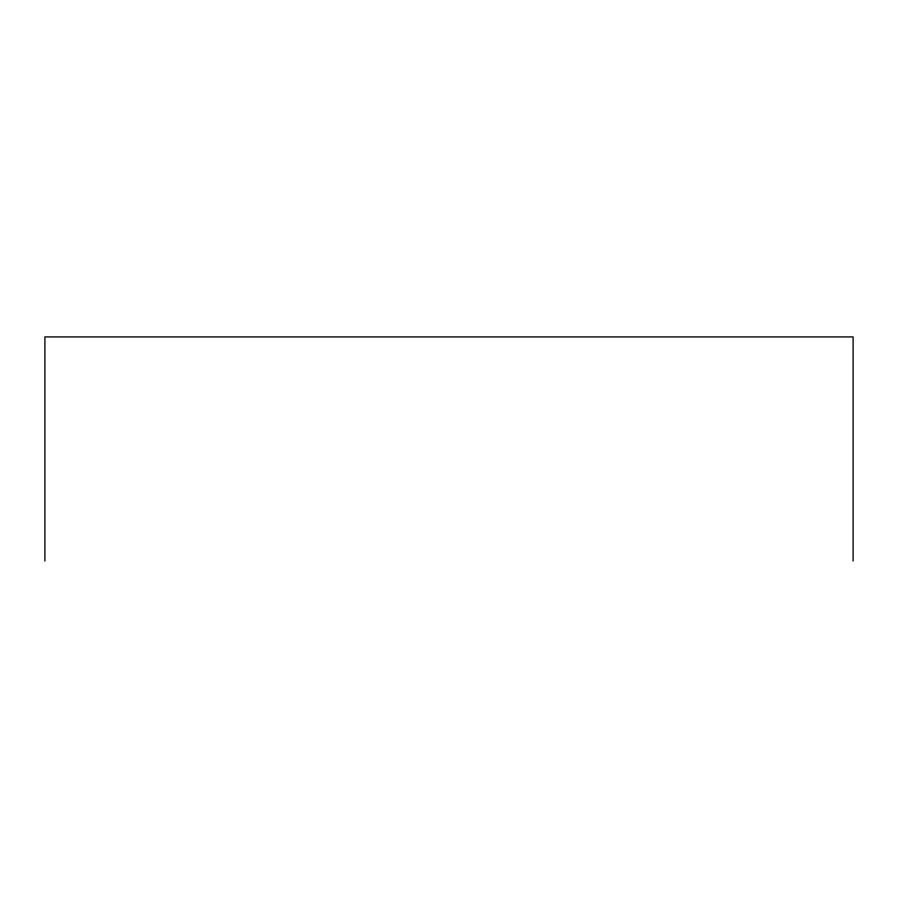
<?xml version="1.0" encoding="UTF-8"?>
<svg xmlns="http://www.w3.org/2000/svg" width="898" height="898" viewBox="0 0 898 898"><rect width="100%" height="100%" fill="white"/><g stroke="black" fill="none" stroke-linecap="round" stroke-linejoin="round"><path stroke-width="1.35" d="M853.1 561.082L853.1 336.918L44.9 336.918L44.9 561.082"/></g></svg>
